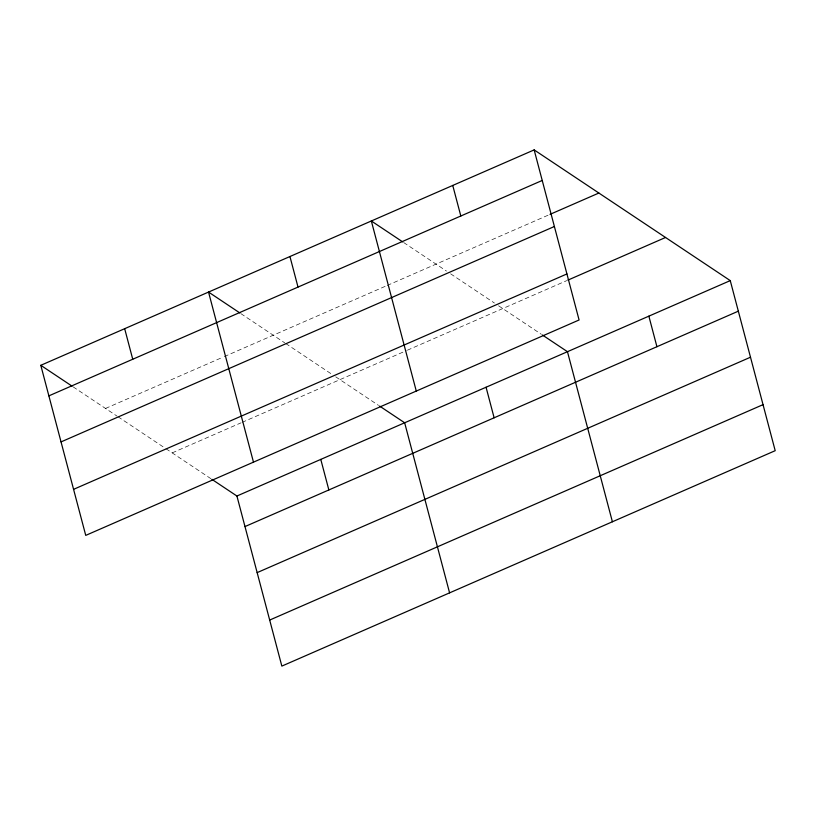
<?xml version="1.0" encoding="UTF-8"?>
<svg xmlns="http://www.w3.org/2000/svg" width="816" height="816" viewBox="0 0 816 816"><rect width="100%" height="100%" fill="white"/><g stroke="black" fill="none" stroke-linecap="round" stroke-linejoin="round"><path stroke-width="0.61" stroke-dasharray="4.08 3.06" d="M105.519 408.439L223.166 357.071M224.329 356.572L386.06 285.957M387.223 285.447L548.862 214.873M172.196 452.88L240.924 422.882M242.087 422.372L406.225 350.707M407.388 350.197L566.702 280.643M403.706 242.556L446.485 271.065M450.646 273.839L494.404 303.011M498.576 305.786L541.365 334.305M240.893 313.64L284.713 342.842M285.763 343.536L331.602 374.095M335.764 376.87L378.553 405.389M73.154 386.876L116.974 416.078M118.024 416.772L164.903 448.025M165.944 448.718L210.814 478.625"/><path stroke-width="1.22" d="M534.154 149.899L579.085 319.984L85.741 535.388L40.8 365.313L534.154 149.899L730.259 280.612L775.2 450.687L281.846 666.101L236.915 496.016L211.864 479.318M48.878 395.862L542.222 180.458M550.025 214.363L598.873 193.035M61.037 441.905L554.39 226.501M73.573 489.345L566.926 273.941M567.865 280.133L665.55 237.476M236.915 496.016L730.259 280.612M244.984 526.575L738.337 311.171M257.152 572.618L750.506 357.214M269.688 620.058L763.031 404.654M402.655 241.862L371.341 220.983L416.282 391.068M542.405 334.999L567.457 351.696L612.398 521.771M239.853 312.946L208.539 292.067L253.48 462.152M379.603 406.082L404.654 422.78L449.585 592.855M40.8 365.313L72.114 386.182M648.863 316.159L656.931 346.718M452.747 185.446L460.826 216.005M486.061 387.243L494.129 417.802M289.945 256.53L298.013 287.089M320.78 459.398L328.858 489.957M124.675 328.695L132.743 359.244"/></g></svg>
